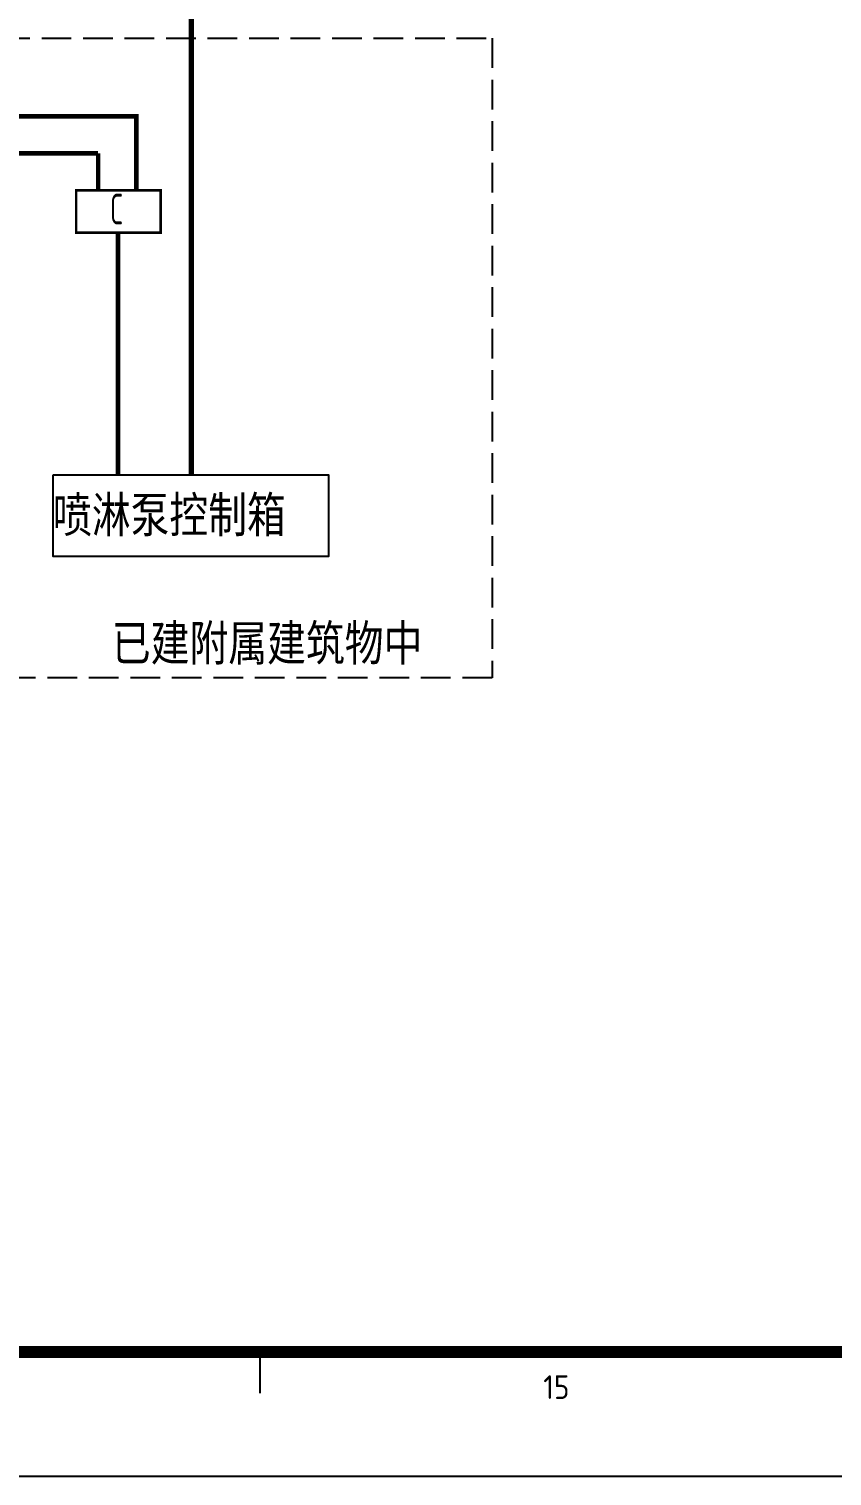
# Model space of a CAD drawing. Extents: x 815029915 to 815825525, y 579155098 to 579748855.
# Drawn here: x 815650284 to 815657059, y 579265019 to 579277223 of the extents above; entities that cross this region are included whole.
import ezdxf
from ezdxf.enums import TextEntityAlignment as Align

# ---------------------------------------------------------------- set-up
doc = ezdxf.new("R2010")
doc.units = 0
doc.header["$LTSCALE"] = 100
doc.header["$MEASUREMENT"] = 0
doc.linetypes.add('DASHED', pattern=[0.35, 0.25, -0.1])
for name, color, linetype in [('LGT1', 4, 'Continuous'), ('LIN$FS', 7, 'Continuous'), ('TK', 7, 'Continuous'), ('zm', 1, 'Continuous'), ('电气', 7, 'Continuous')]:
    doc.layers.add(name, color=color, linetype=linetype)
doc.styles.add('-黑体', font='', dxfattribs={"width": 0.8})
doc.styles.add('ISOCP', font='isocp.shx', dxfattribs={"bigfont": 'gbcbig.shx'})
doc.styles.get("Standard").update_dxf_attribs({"font": 'gbenor.shx', "bigfont": 'gbcbig.shx'})
doc.styles.get('-黑体').set_extended_font_data('SimHei')

# ---------------------------------------------------------------- blocks, each defined once
blk = doc.blocks.new('l')
at = {"layer": 'TK'}
blk.add_lwpolyline([(815463677, 579451444), (815463677, 579409444), (815547777, 579409444), (815547777, 579451444)], close=True, dxfattribs=at)

msp = doc.modelspace()

# ---------------------------------------------------------------- linework, layer by layer
at = {"layer": 'LGT1', "color": 1, "linetype": 'Continuous', "const_width": 38.9, "elevation": 432}
for points in [[(815630839.8, 579276485.7), (815651190.6, 579276485.7), (815651190.6, 579275862.1)], [(815650867.9, 579276174.6), (815650867.9, 579275862.1)], [(815651034.8, 579275505.7), (815651034.8, 579273462.9)]]:
    msp.add_lwpolyline(points, dxfattribs=at)
at = {"layer": 'LGT1', "color": 4, "linetype": 'Continuous', "const_width": 21.4, "elevation": 432}
msp.add_lwpolyline([(815651395.7, 579275862.1), (815650682.9, 579275862.1), (815650682.9, 579275505.7), (815651395.7, 579275505.7)], close=True, dxfattribs=at)
at = {"layer": 'LIN$FS', "color": 1, "linetype": 'Continuous', "const_width": 38.9, "elevation": 432}
msp.add_lwpolyline([(815630839.8, 579276174.6), (815650867.9, 579276174.6)], dxfattribs=at)
at = {"layer": 'TK'}
msp.add_line((815652233.2, 579266109.9), (815652233.2, 579265718.6), dxfattribs=at)
msp.add_lwpolyline([(815579733.2, 579307018.6), (815579733.2, 579265018.6), (815663833.2, 579265018.6), (815663833.2, 579307018.6)], close=True, dxfattribs=at)
at = {"layer": 'TK', "const_width": 100}
msp.add_lwpolyline([(815582233.2, 579266064.2), (815582233.2, 579306018.6), (815662833.2, 579306018.6), (815662833.2, 579266064.2)], close=True, dxfattribs=at)
at = {"layer": 'zm', "color": 1, "linetype": 'DASHED', "ltscale": 10}
msp.add_lwpolyline([(815646541.6, 579277144.7), (815654190.8, 579277144.7), (815654190.8, 579271751.2), (815646541.6, 579271751.2)], close=True, dxfattribs=at)
at = {"layer": '电气', "const_width": 43.2}
msp.add_lwpolyline([(815651654.3, 579278822.4), (815651654.3, 579273462.9)], dxfattribs=at)
at = {"layer": '电气'}
msp.add_lwpolyline([(815650489.7, 579273462.9), (815652810.4, 579273462.9), (815652810.4, 579272773.8), (815650489.7, 579272773.8)], close=True, dxfattribs=at)

# ---------------------------------------------------------------- block references
at = {"layer": 'zm', "color": 1}
msp.add_blockref('l', (116055.9, -144425.9), dxfattribs=at)

# ---------------------------------------------------------------- texts
at = {"layer": 'LGT1', "color": 2, "width": 0.7}
msp.add_text('C', height=259.2, dxfattribs=at).set_placement((815650968.4, 579275574.5, 432))
at = {"layer": 'TK', "style": 'ISOCP'}
msp.add_text('15', height=200, dxfattribs=at).set_placement((815654733.2, 579265768.6), align=Align.MIDDLE)
at = {"layer": 'zm', "color": 1, "style": '-黑体', "width": 0.8}
for s, p in [('喷淋泵控制箱', (815650486.7, 579272976.3, -33225.3)), ('已建附属建筑物中', (815650983.7, 579271894.4, -33225.3))]:
    msp.add_text(s, height=300, dxfattribs=at).set_placement(p)

doc.saveas('drawing.dxf')
